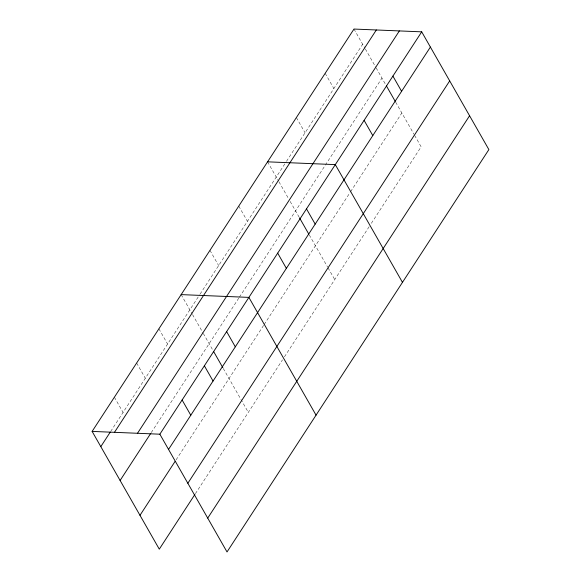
<?xml version="1.0" encoding="UTF-8"?>
<svg xmlns="http://www.w3.org/2000/svg" width="581" height="581" viewBox="0 0 581 581"><rect width="100%" height="100%" fill="white"/><g stroke="black" fill="none" stroke-linecap="round" stroke-linejoin="round"><path stroke-width="0.44" stroke-dasharray="2.9 2.18" d="M110.695 431.436L199.603 294.828M200.089 294.08L286.019 162.048M286.506 161.3L362.667 44.272M151.263 432.591L238.922 297.908M239.408 297.16L324.358 166.631M325.331 165.127L381.964 78.108M176.094 459.847L263.687 325.266M264.173 324.518L350.096 192.485M350.583 191.737L401.849 112.968M195.398 493.683L282.497 359.85M284.45 356.85L369.4 226.321M371.346 223.322L421.145 146.804L414.413 135.003M353.982 29.05L364.912 48.208M365.362 48.993L375.682 67.091M376.132 67.883L385.501 84.303M395.661 102.125L413.97 134.211M325.178 73.308L333.864 88.537M296.375 117.573L305.054 132.795M267.565 161.83L278.495 180.989M278.945 181.773L288.372 198.295M290.166 201.447L299.084 217.083M309.252 234.906L327.553 266.991M328.004 267.776L334.736 279.584M238.762 206.088L247.448 221.31M209.959 250.346L218.645 265.575M181.156 294.611L192.086 313.769M192.529 314.553L202.856 332.652M203.306 333.436L212.675 349.864M223.278 368.456L248.319 412.357M158.896 328.81L167.582 344.032M136.637 363.009L145.323 378.231M114.377 397.208L123.063 412.437"/><path stroke-width="0.87" d="M92.125 431.407L353.982 29.05L421.712 31.839L488.875 149.593L227.018 551.95L159.855 434.196L92.125 431.407L159.288 549.161L194.896 494.438M100.803 446.636L110.201 432.191M114.472 432.329L376.335 29.972M137.501 433.281L399.365 30.916M120.107 480.472L150.769 433.346M159.855 434.196L421.712 31.839M168.534 449.425L430.398 47.061M139.985 515.325L175.106 461.365M187.837 483.254L449.694 80.897M207.722 518.114L469.579 115.757M267.565 161.83L335.302 164.619L402.466 282.366M181.156 294.611L248.886 297.392L316.049 415.146M392.909 76.096L401.594 91.319M386.387 85.857L395.218 101.348M364.105 120.354L372.791 135.584M306.492 208.877L315.178 224.099M299.527 217.86L308.809 234.128M277.689 253.134L286.375 268.364M226.626 331.598L235.312 346.821M213.554 351.411L222.835 367.679M204.367 365.798L213.053 381.02M182.114 399.997L190.793 415.219"/></g></svg>
